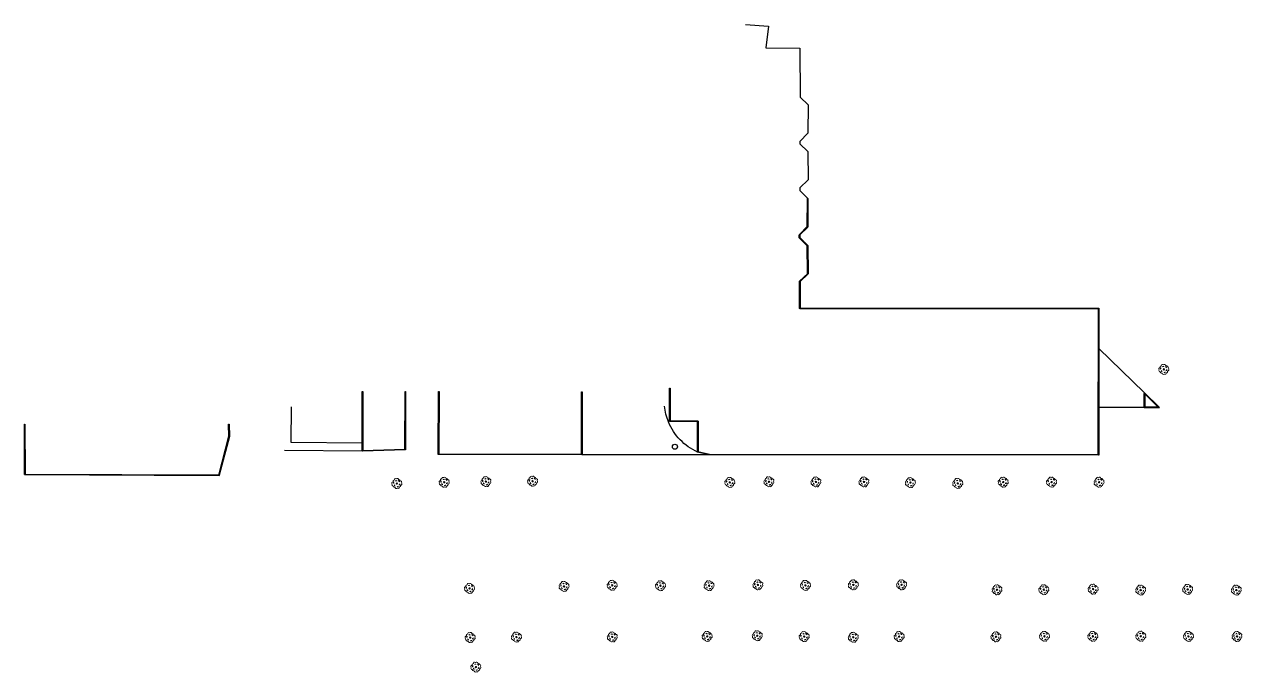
# Model space of a CAD drawing. Header units: metres. Extents: x -170671 to 7046476, y -35663801 to 566855.
# Drawn here: x 654 to 16252, y 16565 to 24873 of the extents above; entities that cross this region are included whole.
import ezdxf

# ---------------------------------------------------------------- set-up
doc = ezdxf.new("R2010")
doc.units = ezdxf.units.M
doc.header["$LTSCALE"] = 100
doc.layers.add('0-mur', color=250, linetype='Continuous')
doc.layers.add('0-véget', color=3, linetype='Continuous')

# ---------------------------------------------------------------- blocks, each defined once
blk = doc.blocks.new('BLSYM081 - 2025')
at = {"color": 92, "linetype": 'Continuous', "lineweight": 0}
blk.add_circle((0, 0), 0.45, dxfattribs=at)
for centre, radius, start, end in [((-2.27, 0.52), 0.894, 88.45835, 215.19285), ((-1.44, 1.59), 0.825, 83.43526, 192.72674), ((-1.52, -0.18), 0.415, 90.58954, 253.71276), ((-1.17, 1.38), 0.385, 40.54939, 221.51773), ((-0.57, 2.46), 0.782, 43.69255, 183.59689), ((0.52, 2.27), 0.894, -1.54165, 125.19285), ((0.61, 1.41), 0.415, -29.41046, 133.71276), ((1.59, 1.44), 0.825, -6.56474, 102.72674), ((1.78, 0.32), 0.385, -79.45061, 101.51792), ((2.27, -0.52), 0.894, -91.54165, 35.19285), ((2.46, 0.57), 0.782, -46.30745, 93.59689), ((-2.46, -0.57), 0.782, 133.69255, 273.59689), ((-1.59, -1.44), 0.825, 173.43526, 282.72674), ((-0.52, -2.27), 0.894, 178.45835, 305.19285), ((-0.61, -1.7), 0.385, 160.54939, 341.51751), ((0.57, -2.46), 0.782, -136.30745, 3.59689), ((0.91, -1.23), 0.415, -149.41046, 13.71274), ((1.44, -1.59), 0.825, -96.56474, 12.72674)]:
    blk.add_arc(centre, radius, start, end, dxfattribs=at)

msp = doc.modelspace()

# ---------------------------------------------------------------- linework, layer by layer
at = {"layer": '0-mur', "color": 0, "extrusion": (0, 0, -1)}
msp.add_line((15176.06, 19962.863), (14993.8, 20141.073), dxfattribs=at)
for points in [[(-9886.139, 24873.295), (-10180.156, 24848.852), (-10146.443, 24570.554), (-10584.015, 24569.996), (-10587.562, 23941.781), (-10687.562, 23842.447), (-10685.797, 23478.712), (-10582.513, 23371.6), (-10582.544, 23343.423), (-10687.209, 23241.735), (-10688.488, 22878.658), (-10582.947, 22779.011), (-10583.193, 22743.459), (-10686.847, 22641.818), (-10684.644, 22276.352), (-10583.802, 22175.553), (-10583.834, 22139.36), (-10683.944, 22039.949), (-10689.886, 21677.205), (-10585.499, 21578.636), (-10585.256, 21234.026), (-14412.922, 21235.178), (-14411.402, 19352.287), (-9423.714, 19356.36), (-9272.925, 19391.677), (-9273.246, 19782.31), (-8913.45, 19782.614), (-8913.798, 20209.949)], [(-5535.887, 20166.805), (-5534.849, 19421.31), (-4978.563, 19401.847), (-4979.638, 20167.565)], [(-7797.331, 20163.623), (-7796.208, 19358.212), (-5954.07, 19360.176), (-5955.197, 20166.186)], [(-4979.674, 19505.189), (-4068.009, 19514.995), (-4072.905, 19971.171)]]:
    msp.add_lwpolyline(points, dxfattribs=at)
at = {"layer": '0-mur', "extrusion": (0, 0, -1)}
for points in [[(-10686.843, 22640.124), (-10684.658, 22277.998), (-10676.657, 22278.044), (-10678.843, 22640.17)], [(-10583.804, 22177.196), (-10583.842, 22137.669), (-10575.845, 22137.666), (-10575.801, 22177.192)], [(-10683.485, 22275.175), (-10582.625, 22174.372), (-10576.974, 22180.015), (-10677.834, 22280.818)], [(-10582.657, 22140.519), (-10682.794, 22041.064), (-10677.158, 22035.407), (-10577.024, 22134.814)], [(-10683.972, 22038.312), (-10689.862, 21678.943), (-10681.86, 21678.839), (-10675.979, 22038.16)], [(-10688.607, 21676.004), (-10584.25, 21577.44), (-10578.755, 21583.264), (-10683.122, 21681.78)], [(-10585.503, 21580.33), (-10585.258, 21229.993), (-10577.261, 21229.99), (-10577.496, 21580.374)], [(-10581.254, 21234.024), (-14408.92, 21235.176), (-14408.921, 21227.16), (-10581.255, 21226.007)], [(-662.175, 19750.637), (-662.434, 19106.28), (-654.437, 19106.277), (-654.172, 19750.633)]]:
    msp.add_lwpolyline(points, close=True, dxfattribs=at)
at = {"layer": '0-mur', "color": 0, "extrusion": (0, 0, -1)}
for points in [[(-14412.924, 21231.146), (-14411.41, 19356.271), (-14403.397, 19356.315), (-14404.927, 21231.142)], [(-4978.561, 19406.03), (-4979.638, 20167.565), (-4987.636, 20167.569), (-4986.568, 19405.985)], [(-5535.887, 20166.805), (-5534.846, 19425.193), (-5526.849, 19425.19), (-5527.89, 20166.802)], [(-5954.067, 19364.209), (-5955.197, 20166.186), (-5963.194, 20166.19), (-5962.064, 19364.212)], [(-7797.331, 20163.623), (-7796.206, 19362.244), (-7788.209, 19362.241), (-7789.334, 20163.62)], [(-8913.447, 19786.647), (-8913.798, 20209.949), (-8921.795, 20209.953), (-8921.454, 19786.602)], [(-15000.6, 20143.924), (-15000.453, 19965.838), (-14992.456, 19965.835), (-14992.593, 20143.968)], [(-15176.06, 19962.863), (-14993.8, 20141.073), (-14999.393, 20146.82), (-15181.657, 19968.561)], [(-14996.449, 19969.869), (-15178.866, 19969.697), (-15178.861, 19961.679), (-14996.45, 19961.852)], [(-3272.595, 19592.378), (-3267.471, 19750.79), (-3275.459, 19751.09), (-3280.592, 19592.631)], [(-9277.247, 19782.312), (-8917.451, 19782.616), (-8917.45, 19790.633), (-9277.246, 19790.329)], [(-9272.929, 19394.864), (-9273.243, 19786.343), (-9281.24, 19786.346), (-9280.927, 19394.868)], [(-3142.552, 19096.275), (-3272.722, 19593.549), (-3280.461, 19591.509), (-3150.291, 19094.235)], [(-5530.99, 19421.187), (-4982.703, 19402.027), (-4982.433, 19409.989), (-5530.71, 19429.197)], [(-7792.203, 19358.258), (-5958.071, 19360.178), (-5958.076, 19368.196), (-7792.217, 19366.228)], [(-9423.263, 19356.469), (-9276.02, 19390.951), (-9277.836, 19398.782), (-9425.088, 19364.253)], [(-14407.401, 19352.284), (-9424.176, 19356.353), (-9424.175, 19364.369), (-14407.406, 19360.302)], [(-658.458, 19110.266), (-3146.441, 19099.242), (-3146.412, 19091.22), (-658.413, 19102.291)]]:
    msp.add_lwpolyline(points, close=True, dxfattribs=at)
at = {"layer": '0-mur', "color": 0}
for points in [[(14992.608, 20153.432), (14412.513, 20720.745)], [(14992.449, 19961.85), (14411.888, 19962.337)], [(654.172, 19750.633), (654.442, 19102.294), (3149.945, 19090.73), (3280.611, 19592.037), (3275.459, 19751.09)], [(9272.925, 19391.677), (9273.246, 19782.31)], [(4978.563, 19401.847), (3983.336, 19412.544)], [(9415.782, 19355.971), (7796.208, 19358.212)]]:
    msp.add_lwpolyline(points, dxfattribs=at)
msp.add_lwpolyline([(14992.449, 19961.85), (15188.679, 19961.698), (14992.608, 20153.432), (14992.449, 19961.85)], close=True, dxfattribs=at)
msp.add_lwpolyline([(9272.925, 19391.677, -0.190336619), (8900.32, 19778.797, -0.07615774), (8851.357, 19980.487)], format="xyb", dxfattribs=at)
msp.add_circle((8983.985, 19460.453), 32.73, dxfattribs=at)

# ---------------------------------------------------------------- block references
at = {"layer": '0-véget', "color": 0, "linetype": 'Continuous', "lineweight": 0}
for p, xscale, yscale, zscale, rotation in [((15243.026, 20451.749), 20.00000029806431, 20.00000029806431, 20.00000029806431, 276.7797354001526), ((5422.998, 18988.988), 20.00000029806431, 20.00000029806431, 20.00000029806431, 276.7797354001526), ((6029.711, 19004.777), 20.00000029806431, 20.00000029806431, 20.00000029806431, 276.7797354001526), ((6563.748, 19013.075), 20.00000029806431, 20.00000029806431, 20.00000029806431, 276.7797354001526), ((7161.521, 19018.466), 20.00000029806431, 20.00000029806431, 20.00000029806431, 276.7797354001526), ((9686.278, 19003.532), 20.00000029806431, 20.00000029806431, 20.00000029806431, 276.7797354001526), ((10187.484, 19011.548), 20.00000029806431, 20.00000029806431, 20.00000029806431, 276.7797354001526), ((10788.764, 19008.975), 20.00000029806431, 20.00000029806431, 20.00000029806431, 276.7797354001526), ((11403.884, 19009.215), 20.00000029806431, 20.00000029806431, 20.00000029806431, 276.7797354001526), ((11998.119, 19000.405), 20.00000029806431, 20.00000029806431, 20.00000029806431, 276.7797354001526), ((12604.539, 18990.294), 20.00000029806431, 20.00000029806431, 20.00000029806431, 276.7797354001526), ((13186.862, 19006.79), 20.00000029806431, 20.00000029806431, 20.00000029806431, 276.7797354001526), ((13805.105, 19007.106), 20.00000029798391, 20.00000029798391, 20.00000029798391, 275.2016504284714), ((14413.509, 19005.258), 20.00000029806431, 20.00000029806431, 20.00000029806431, 276.7797354001526), ((6354.123, 17645.105), 20.00000029806431, 20.00000029806431, 20.00000029806431, 276.7797354001526), ((7563.416, 17670.73), 20.00000029806431, 20.00000029806431, 20.00000029806431, 276.7797354001526), ((8180.161, 17684.34), 20.00000029806431, 20.00000029806431, 20.00000029806431, 276.7797354001526), ((8798.592, 17679.317), 20.00000029806431, 20.00000029806431, 20.00000029806431, 276.7797354001526), ((9420.533, 17679.873), 20.00000029806431, 20.00000029806431, 20.00000029806431, 276.7797354001526), ((10046.462, 17689.541), 20.00000029806431, 20.00000029806431, 20.00000029806431, 276.7797354001526), ((10654.427, 17683.473), 20.00000029806431, 20.00000029806431, 20.00000029806431, 276.7797354001526), ((11268.036, 17689.636), 20.00000029806431, 20.00000029806431, 20.00000029806431, 276.7797354001526), ((11885.755, 17691.291), 20.00000029806431, 20.00000029806431, 20.00000029806431, 276.7797354001526), ((13106.922, 17627.122), 20.00000029806431, 20.00000029806431, 20.00000029806431, 276.7797354001526), ((13706.509, 17628.294), 20.00000029806431, 20.00000029806431, 20.00000029806431, 276.7797354001526), ((14337.512, 17635.241), 20.00000029806431, 20.00000029806431, 20.00000029806431, 276.7797354001526), ((14946.397, 17623.879), 20.00000029806431, 20.00000029806431, 20.00000029806431, 276.7797354001526), ((15547.88, 17631.853), 20.00000029806431, 20.00000029806431, 20.00000029806431, 276.7797354001526), ((16171.376, 17623.16), 20.00000029806431, 20.00000029806431, 20.00000029806431, 276.7797354001526), ((6362.195, 17014.607), 20.00000029806431, 20.00000029806431, 20.00000029806431, 276.7797354001526), ((6954.068, 17020.96), 20.00000029806431, 20.00000029806431, 20.00000029806431, 276.7797354001526), ((8181.361, 17022.395), 20.00000029806431, 20.00000029806431, 20.00000029806431, 276.7797354001526), ((9396.271, 17029.524), 20.00000029806431, 20.00000029806431, 20.00000029806431, 276.7797354001526), ((10037.699, 17038.403), 20.00000029806431, 20.00000029806431, 20.00000029806431, 276.7797354001526), ((10638.181, 17027.206), 20.00000029806431, 20.00000029806431, 20.00000029806431, 276.7797354001526), ((11266.868, 17018.604), 20.00000029806431, 20.00000029806431, 20.00000029806431, 276.7797354001526), ((11854.123, 17027.919), 20.00000029806431, 20.00000029806431, 20.00000029806431, 276.7797354001526), ((13093.951, 17024.587), 20.00000029806431, 20.00000029806431, 20.00000029806431, 276.7797354001526), ((13714.535, 17030.599), 20.00000029806431, 20.00000029806431, 20.00000029806431, 276.7797354001526), ((14334.215, 17030.356), 20.00000029806431, 20.00000029806431, 20.00000029806431, 276.7797354001526), ((14948.009, 17031.626), 20.00000029806431, 20.00000029806431, 20.00000029806431, 276.7797354001526), ((15558.148, 17029.975), 20.00000029806431, 20.00000029806431, 20.00000029806431, 276.7797354001526), ((16179.905, 17029.151), 20.00000029806431, 20.00000029806431, 20.00000029806431, 276.7797354001526), ((6435.016, 16636.985), 20.00000029806431, 20.00000029806431, 20.00000029806431, 276.7797354001526)]:
    msp.add_blockref('BLSYM081 - 2025', p, dxfattribs=dict(at, xscale=xscale, yscale=yscale, zscale=zscale, rotation=rotation))

doc.saveas('drawing.dxf')
